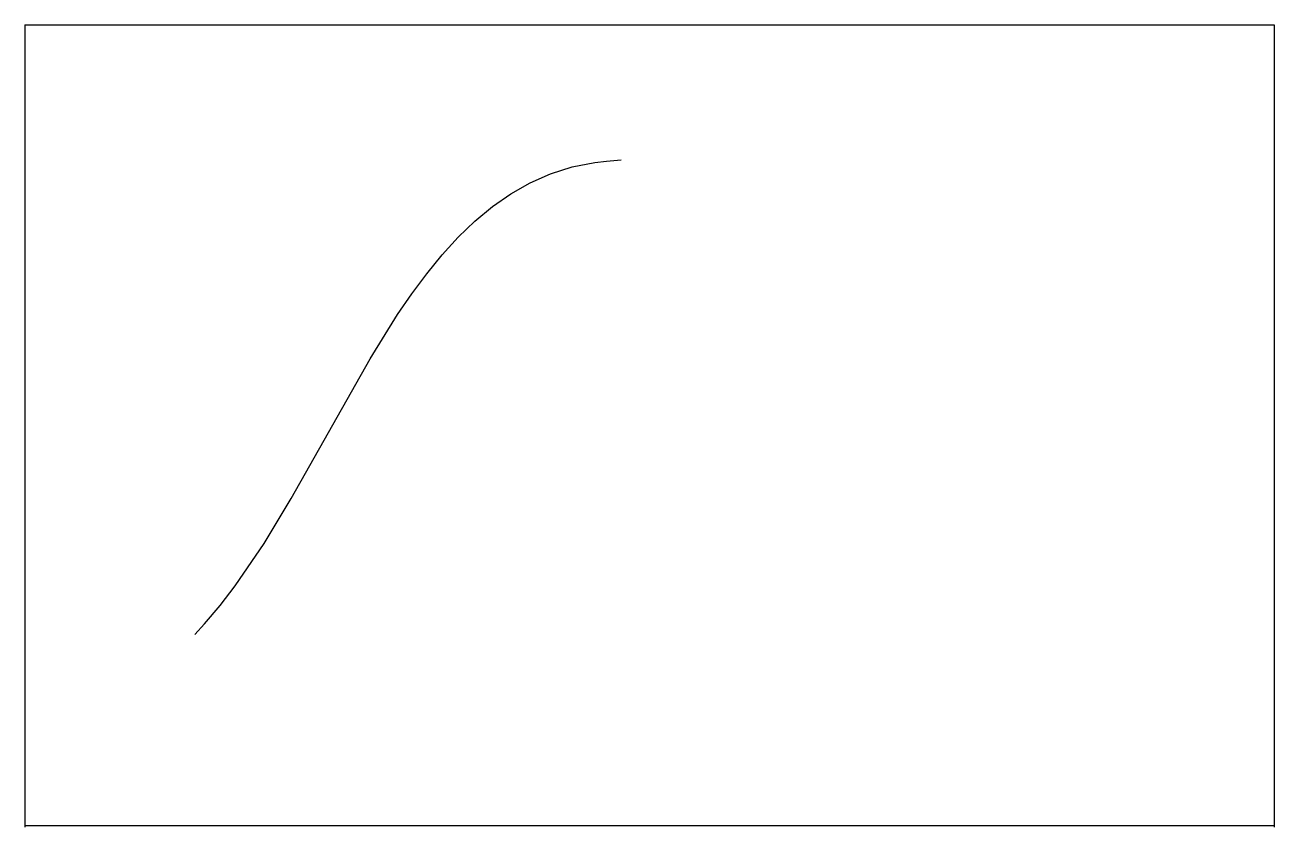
# Model space of a CAD drawing. Extents: x 104 to 317, y 90 to 227.
import ezdxf

# ---------------------------------------------------------------- set-up
doc = ezdxf.new("R2010")
doc.units = 0

msp = doc.modelspace()

# ---------------------------------------------------------------- linework, layer by layer
for p, q in [((104.006248, 227.188889), (317.259369, 227.188889)), ((104.006248, 227.188889), (104.006248, 90.338852)), ((317.259369, 227.188889), (317.259369, 90.33889)), ((317.259369, 90.562485), (104.006248, 90.562485))]:
    msp.add_line(p, q)
msp.add_lwpolyline([(133.03125, 123.209724), (134.635696, 124.994598), (137.3246, 128.151154), (139.908768, 131.505585), (144.816483, 138.704544), (149.466156, 146.384384), (162.940033, 170.237701), (167.630661, 177.769638), (170.0737, 181.3405), (172.599792, 184.746796), (175.222366, 187.96257), (177.954788, 190.962006), (180.810501, 193.719147), (183.802933, 196.208145), (186.945465, 198.403061), (190.251541, 200.278046), (193.734543, 201.80722), (197.407913, 202.964645), (201.285065, 203.724426), (203.304138, 203.947174), (205.795319, 204.156937)])

doc.saveas('drawing.dxf')
